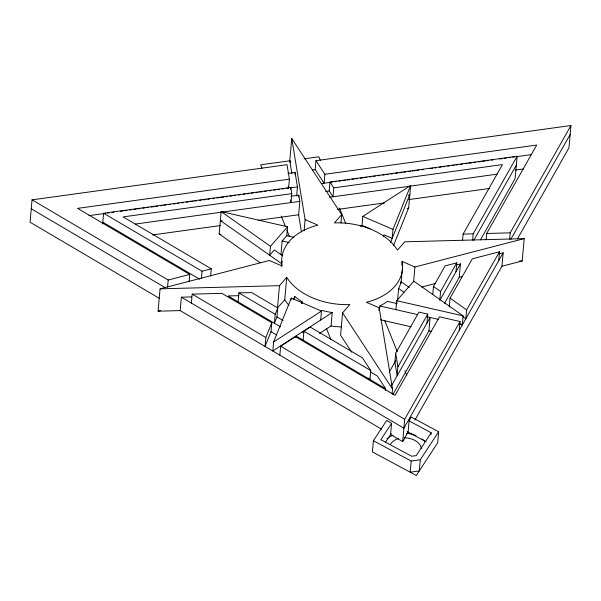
<?xml version="1.0" encoding="UTF-8"?>
<svg xmlns="http://www.w3.org/2000/svg" width="601" height="601" viewBox="0 0 601 601"><rect width="100%" height="100%" fill="white"/><g stroke="black" fill="none" stroke-linecap="round" stroke-linejoin="round"><path stroke-width="0.9" d="M286.737 188.361L288.593 188.105L289.389 179.166L287.015 164.682L32.048 199.848L30.05 222.197L159.746 298.569M102.643 223.978L103.605 213.25L290.756 187.444L291.77 193.65L290.974 202.59L290.538 199.93M381.665 429.242L180.187 310.604L158.078 311.19L160.076 288.841L269.346 260.488L282.177 266.018A60.581 40.695 5.1 0 1 317.937 225.18L305.098 219.65L291.748 138.448L341.684 214.602L340.94 222.986M167.551 287.165L168.19 280.013L32.048 199.848M180.187 310.604L181.389 297.195L191.599 296.924M189.097 281.568L189.736 274.417L77.582 208.374L289.389 179.166M191.388 303.084L192.185 294.144L221.897 293.356L271.795 322.737L270.998 331.677L265.049 346.454L265.845 337.514L271.795 322.737M201.418 278.376L202.056 271.224L103.605 213.25M210.65 275.979L211.289 268.827L123.122 216.908L291.77 193.65M260.128 262.78L219.17 233.947L221.16 211.597L287.571 226.772L286.775 235.712L282.154 240.986L280.952 254.396L282.71 254.794M238.071 301.837L238.867 292.897L251.601 292.559L277.745 307.952L276.941 316.892L274.394 323.233L275.19 314.293L277.745 307.952M287.571 226.772L270.473 246.297L269.669 255.237L274.289 249.963L282.56 255.786M291.891 173.772L289.757 160.798L291.748 138.448M320.679 320.017L321.475 311.078L291.29 298.066L273.605 342.007L272.809 350.946L332.233 312.55L331.038 325.96L319.477 333.427M286.745 277.361L279.473 285.663L277.474 308.012L284.746 299.711L286.745 277.361A60.581 40.695 5.1 0 0 349.857 304.564L342.585 312.866L340.594 335.215L351.758 352.254M281.336 266.303L281.576 263.621A60.581 40.695 5.1 0 1 282.207 261.315M290.591 189.232L290.756 187.444M294.903 174.192L295.061 172.404L287.984 173.381M279.856 355.176L280.652 346.236L295.459 336.673L395.052 395.315L439.489 316.81L460.028 321.497L459.232 330.437M296.646 195.828L297.442 186.888L295.061 172.404M298.644 196.948L298.802 195.16L290.839 196.257M301.462 232.016L298.629 214.775L299.824 201.365L298.802 195.16M291.132 299.854L291.29 298.066M294.603 298.186L294.76 296.398A60.581 40.695 5.1 0 0 302.145 301.815L301.987 303.603M304.098 230.829L305.098 219.65M295.85 337.747L296.008 335.959L385.692 388.772L385.534 390.56M315.983 160.685L324.886 174.267L324.089 183.207L315.187 169.632L315.983 160.685L570.95 125.526L568.952 147.876L517.416 238.935M303.122 340.143L303.918 331.204L310.259 327.102L362.403 357.805L370.772 370.569L369.976 379.509L368.991 378.014M329.979 182.035L333.795 187.85L332.999 196.79L329.183 190.975L329.979 182.035L517.13 156.222L515.132 178.572L480.454 239.844M360.457 226.329L361.997 225.337L362.794 216.398L410.663 185.469L408.672 207.818L393.415 245.726M378.923 310.612L379.171 307.817L366.34 302.288A60.581 40.695 5.1 0 0 402.092 261.45L414.93 266.987L524.2 238.627L522.201 260.977L501.963 266.228L414.87 420.107M379.471 310.447L379.87 305.977A60.581 40.695 5.1 0 0 387.36 301.364L397.013 303.565M373.386 440.728L372.395 451.907L416.305 475.474L437.641 442.907L438.64 431.736L411.272 417.049L409.086 420.91L408.094 432.081L402.693 441.622L390.59 434.5L391.582 423.322L386.691 420.437L373.386 440.728L411.182 461.012L420.279 459.757L438.64 431.736M410.663 185.469L392.986 229.402L392.183 238.342L384.031 234.833L383.333 236.569M395.901 309.643L396.705 300.703L413.804 281.17L463.108 315.871L462.312 324.81L459.645 324.202M397.494 301.026L398.613 288.51A60.581 40.695 5.1 0 0 401.1 281.734L402.55 268.023M401.761 265.176L402.092 261.45M400.942 283.522L401.1 281.734L409.281 287.496M392.107 393.678L392.521 389.02L379.171 307.817M395.683 353.215L394.887 362.155L397.126 375.768L397.922 366.828L395.683 353.215L418.95 312.114L427.754 314.128L426.958 323.068M413.593 281.884L414.93 266.987M402.693 441.622L404.683 419.273L460.028 321.497M411.182 461.012L410.183 472.183L419.28 470.929L420.279 459.757M392.859 394.602L428.934 330.873L430.128 317.463L391.424 385.834M432.743 294.528L433.456 286.482L445.123 265.875L456.775 262.847L455.979 271.787M456.775 262.847L440.571 291.485L439.774 300.425L460.441 263.907L456.858 264.838M431.015 434.628L431.18 432.765L409.086 420.91M449.248 307.096L450.044 298.156L472.311 258.821L499.499 251.766L498.702 260.706M444.424 303.497L459.239 277.316L460.441 263.907M462.552 240.355L463.108 234.097L502.451 164.591L333.795 187.85M472.641 240.092L473.197 233.834L517.13 156.222M499.499 251.766L466.631 309.831L465.835 318.77L462.823 316.644M486.096 239.731L486.66 233.473L536.701 145.059L324.886 174.267M501.963 266.228L503.165 252.818L499.536 253.765M509.648 239.1L510.204 232.842L570.95 125.526M293.446 299.666L294.76 296.398M301.447 303.558L302.145 301.815M390.545 242.428L409.867 194.408L408.297 195.423M389.193 372.229L395.804 360.547M397.922 366.828L427.754 314.128M473.791 240.317L516.327 165.162M503.165 252.818L403.887 428.212L181.389 297.195M510.79 239.348L570.154 134.466M391.582 423.322L380.854 439.707L411.655 456.234L416.208 455.611L431.18 432.765M385.474 442.298L391.168 433.614M341.684 214.602L334.411 222.911A60.581 40.695 5.1 0 1 397.531 250.114L404.804 241.805L524.2 238.627M407.102 208.832L408.672 207.818M273.605 342.007L321.475 311.078M168.19 280.013L189.736 274.417M202.056 271.224L211.289 268.827M158.078 311.19L160.752 310.499M421.819 287.03L435.147 283.567M459.239 277.316L462.695 276.422M290.215 160.737L260.624 164.817L262.028 168.295M304.091 158.822L318.883 156.786L320.288 160.264M312.528 169.993L315.187 169.632M88.858 215.646L105.581 213.347M107.444 213.085L109.299 212.829M112.086 212.446L113.942 212.191M120.448 211.297L123.235 210.913M125.091 210.65L126.946 210.395M129.733 210.012L131.596 209.757M133.452 209.501L136.239 209.118M138.095 208.863L139.958 208.607M142.745 208.216L144.601 207.961M146.456 207.706L148.319 207.45M151.106 207.067L153.894 206.684M155.749 206.428L157.605 206.173M160.392 205.782L162.255 205.527M164.111 205.272L165.966 205.016M168.753 204.633L170.609 204.378M173.396 203.994L175.259 203.739M177.115 203.476L178.97 203.221M181.757 202.838L183.621 202.582M186.408 202.199L188.263 201.944M190.119 201.688L192.906 201.305M194.769 201.042L196.625 200.787M199.412 200.403L201.267 200.148M203.13 199.893L205.918 199.509M207.773 199.254L209.629 198.999M212.416 198.608L214.272 198.353M217.059 197.969L218.922 197.714M220.777 197.459L223.564 197.075M225.42 196.82L227.283 196.565M230.07 196.174L231.926 195.918M233.781 195.663L235.645 195.408M238.432 195.025L240.287 194.769M243.074 194.386L244.93 194.131M246.793 193.868L249.58 193.484M251.436 193.229L253.291 192.974M256.079 192.59L257.934 192.335M259.797 192.08L262.584 191.696M264.44 191.434L266.296 191.178M269.083 190.795L270.946 190.54M273.733 190.156L275.589 189.901M277.444 189.646L279.307 189.39M282.094 188.999L283.95 188.744M290.366 187.865L297.442 186.888M321.437 183.575L332.451 182.058M334.306 181.802L336.169 181.547M338.956 181.164L340.812 180.909M342.668 180.646L345.455 180.262M347.318 180.007L349.173 179.752M351.961 179.368L353.816 179.113M355.679 178.858L357.535 178.602M360.322 178.212L363.109 177.828M364.965 177.573L366.828 177.318M369.615 176.934L371.471 176.679M373.326 176.424L375.182 176.168M377.969 175.777L379.832 175.522M382.619 175.139L384.475 174.883M386.33 174.628L388.193 174.373M390.981 173.989L392.836 173.734M395.623 173.343L397.479 173.088M399.342 172.833L402.129 172.449M403.985 172.194L405.84 171.939M408.627 171.555L410.491 171.3M412.346 171.037L415.133 170.654M416.989 170.399L418.844 170.143M421.632 169.76L423.495 169.505M429.993 168.603L432.78 168.22M434.643 167.964L436.499 167.709M439.286 167.326L441.142 167.07M443.005 166.815L444.86 166.56M447.647 166.169L449.503 165.914M452.29 165.53L454.153 165.275M456.009 165.02L457.864 164.764M460.651 164.381L462.515 164.126M465.294 163.735L467.157 163.48M469.013 163.224L471.8 162.841M473.656 162.586L475.519 162.33M478.306 161.947L480.161 161.692M482.017 161.429L484.804 161.045M486.667 160.79L488.523 160.535M491.31 160.151L493.166 159.896M499.671 158.995L502.459 158.611M504.314 158.356L506.177 158.101M508.957 157.717L510.82 157.462M512.676 157.207L514.531 156.951M516.394 156.696L531.254 154.645M325.637 191.464L329.183 190.975M515.192 170.106L523.554 168.949M135.293 224.06L299.824 201.365M329.453 197.278L497.019 174.177M152.631 234.908L220.282 225.585M258.272 220.342L298.629 214.775M337.356 209.433L384.617 202.92M408.71 199.6L489.334 188.481M463.108 234.097L473.197 233.834M486.66 233.473L510.204 232.842M519.437 261.052L522.201 260.977M160.076 288.841L279.473 285.663M238.98 295.662L228.072 295.955L280.584 326.876M222.182 220.958L220.364 220.537L281.576 263.621M286.775 235.712L293.897 237.335M282.154 240.986L289.171 242.586M219.17 233.947L220.988 234.367M396.705 300.703L463.108 315.871M379.87 305.977L417.695 314.623M426.605 316.659L438.249 319.319M380.456 319.8L411.046 326.786M428.934 330.873L431.638 331.489M362.794 216.398L392.986 229.402M361.997 225.337L370.156 228.846M407.05 431.526L426.094 441.743M238.867 292.897L275.19 314.293M303.918 331.204L370.772 370.569M276.941 316.892L283.131 320.536M302.356 331.857L303.933 332.789M370.254 371.839L377.323 376.008L385.692 388.772M102.809 222.19L199.645 279.21M270.998 331.677L276.407 334.862M192.185 294.144L265.845 337.514M280.652 346.236L404.683 419.273M31.244 208.787L164.974 287.526M433.456 286.482L440.571 291.485M450.044 298.156L466.631 309.831M460.809 323.759L462.312 324.81M398.613 288.51L403.872 292.214M221.16 211.597L270.473 246.297M289.757 160.798L290.779 162.36M342.585 312.866L392.521 389.02M339.527 208.119L345.83 223.775M384.663 320.348L397.261 351.675M404.961 370.817L406.712 375.167M281.268 216.15L285.467 226.592M286.865 230.07L289.314 236.163M326.403 328.386L330.956 339.693M288.3 186.295L288.593 188.105M332.233 312.55A60.581 40.695 5.1 0 1 322.008 310.371M397.043 302.634A60.581 40.695 5.1 0 1 396.224 304.046M341.323 326.921A60.581 40.695 5.1 0 1 331.038 325.96M288.953 305.278A60.581 40.695 5.1 0 1 284.746 299.711M387.014 438.783A22.718 15.258 5.1 0 1 393.031 435.169M406.419 433.321A22.718 15.258 5.1 0 1 415.967 435.515M422.112 438.978A22.718 15.258 5.1 0 1 424.824 441.525M390.365 444.567A15.904 10.683 5.1 0 1 398.538 438.595M404.105 437.828A15.904 10.683 5.1 0 1 421.286 448.399"/></g></svg>
